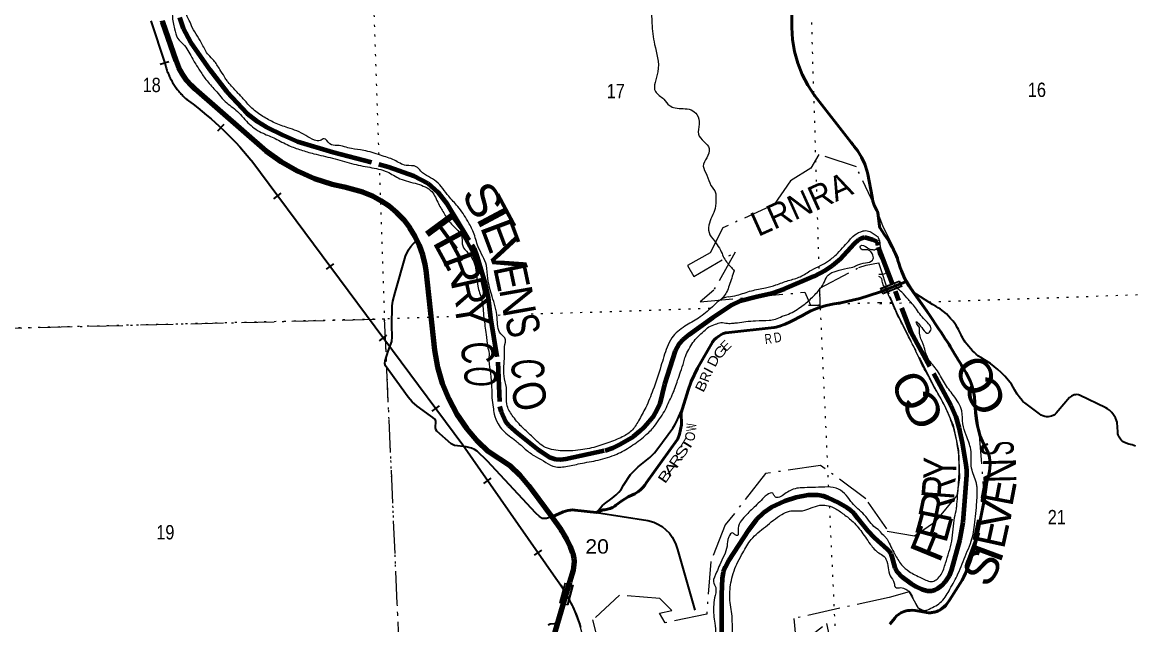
# Model space of a CAD drawing. Header units: feet. Extents: x 485078 to 733631, y 372822 to 564222.
# Drawn here: x 689302 to 702850, y 479210 to 486560 of the extents above; entities that cross this region are included whole.
import ezdxf
from ezdxf.enums import TextEntityAlignment as Align

# ---------------------------------------------------------------- set-up
doc = ezdxf.new("R2010")
doc.units = ezdxf.units.FT
doc.header["$LTSCALE"] = 80
for name, pattern in [('DOT_DASHED', [7.7, 5, -1.2, 0.3, -1.2]), ('DOTTED', [1.5, 0.3, -1.2]), ('LONG_DASH_SHORT_DASH', [9.9, 6, -1.2, 1.5, -1.2])]:
    doc.linetypes.add(name, pattern=pattern)
for name, color, linetype, lineweight in [('11', 7, 'LONG_DASH_SHORT_DASH', 60), ('20', 7, 'Continuous', 70), ('26', 7, 'Continuous', 40), ('27', 7, 'Continuous', 25), ('29', 7, 'Continuous', 25), ('34', 7, 'Continuous', 25), ('39', 7, 'Continuous', 13), ('44', 7, 'DOT_DASHED', 13), ('57', 7, 'Continuous', 13), ('61', 7, 'Continuous', 13), ('7', 7, 'DOTTED', 13)]:
    doc.layers.add(name, color=color, linetype=linetype, lineweight=lineweight)
doc.layers.add('12', color=7, linetype='Continuous')

msp = doc.modelspace()

# ---------------------------------------------------------------- linework, layer by layer
at = {"layer": '11'}
for points in [[(691222.49, 486617.63), (691265.9, 486482.68), (691355.72, 486316.64), (691591.79, 485979.79), (691798.72, 485710.28), (692048.24, 485444.99), (692173.44, 485347.38), (692277.14, 485285.61), (692484.51, 485182.48), (692659.58, 485104.27), (693097.14, 484975.26), (693768.49, 484797.56), (694078.29, 484687.2), (694249.06, 484596.11), (694370.28, 484487.44), (694488.12, 484339.82), (694813.51, 483799.61), (694846.86, 483706.78), (694947.91, 483368.98), (694987.36, 483198.59), (695014.91, 482952.26), (695102.63, 482414.62), (695126.53, 481871.25), (695143.34, 481805.89), (695197.25, 481690.94), (695236.4, 481642.26), (695343.88, 481549.52)], [(695343.88, 481549.52), (695588.8, 481354.27), (695679.02, 481292.2), (695735.76, 481256.77), (695806.9, 481230.51), (695869.63, 481225.41), (695933.71, 481235.35), (696413.53, 481337.15), (696506.75, 481367.68), (696598.58, 481411.83), (696757.99, 481508.14), (696837.95, 481571.05), (696888.77, 481619.07), (696951.07, 481688.05), (697005.48, 481759.62), (697045.56, 481825.21), (697083.5, 481910.76), (697140.7, 482147.29), (697273.24, 482551.24), (697319.01, 482642.07), (697363.41, 482690.55), (697438.53, 482750.79), (697725.85, 482958.74), (697959.32, 483113.12), (698059.8, 483159.91), (698268.72, 483214.09), (698450.19, 483256.68), (698601.51, 483308.83), (698963.16, 483463.9), (699099.79, 483534.68), (699185.72, 483591.61), (699283.48, 483675.85), (699450.32, 483857.09), (699509.56, 483910.27), (699540.91, 483927.69), (699565.87, 483935.34), (699582.45, 483936.72), (699593.14, 483935.65), (699623.05, 483927.94), (699676.44, 483908.99), (699717.62, 483888.73), (699732.51, 483876.83), (699741.88, 483835.42)], [(699744.66, 483816.51), (700140.87, 482780.61), (700442.96, 482229.75), (700628.67, 481884.15), (700691.01, 481747.51), (700729.99, 481616.9), (700769.17, 481427.86), (700812.06, 481162.7), (700820.43, 481098.21), (700821.57, 481034.11), (700793.16, 480665.71), (700775.07, 480463.06), (700734.8, 480238.11), (700638.46, 479885.35), (700608.08, 479806.97), (700562.66, 479733.98), (700515.24, 479683.79), (700466.04, 479647.02), (700434.73, 479631.63), (700399.15, 479621.24), (700379.63, 479618.77), (700343.37, 479620.71), (700276.12, 479641.96), (700208.36, 479673.52), (700145.02, 479711.56), (700038.64, 479792.11), (699980.91, 479850.26), (699952.88, 479905.11), (699916.56, 480037.35), (699901.73, 480074.17), (699881.64, 480105.77), (699859.33, 480128.46)], [(699858.14, 480129.52), (699700.8, 480269.51), (699615.99, 480354.5), (699500.56, 480501.39), (699449.69, 480568), (699407.67, 480608.86), (699365.84, 480638.29), (699260.87, 480697.31), (699131.35, 480760.8), (699078.21, 480777.6), (699007.28, 480789.63), (698890.94, 480789.31), (698743.83, 480763.11), (698605.4, 480718.84), (698440.6, 480641.89), (698345.26, 480577.29), (698257.46, 480491.51), (698160.7, 480366.01), (697917.02, 479989.93), (697877.17, 479914.01), (697853.73, 479851.84), (697840.51, 479775.7), (697832.89, 479582.28), (697832.8, 479021.12)]]:
    msp.add_lwpolyline(points, dxfattribs=at)
at = {"layer": '20'}
for points in [[(695762.03, 480525.08), (695520.77, 480858.13), (695484.2, 480907.13), (695377.01, 481031.07), (695257.46, 481143.13), (694985.88, 481324.35), (694861.42, 481445.36), (694726.33, 481604.58), (694608.63, 481777.04), (694509.6, 481960.87), (694430.33, 482154.04), (694371.68, 482354.43), (694334.3, 482559.86), (694228.11, 483536.38), (694217.31, 483604.38), (694188.37, 483722.89), (694147.21, 483837.72), (694094.27, 483947.62), (694030.13, 484051.38), (693955.49, 484147.87), (693871.18, 484236.04), (693778.12, 484314.9), (693677.32, 484383.61), (693569.89, 484441.4), (693457.01, 484487.64), (693234.83, 484548.07), (693085.22, 484581.71), (692868.04, 484650.97), (692659.28, 484742.55), (692461.24, 484855.45), (692276.09, 484988.43), (691412.25, 485742.67), (691366.32, 485786.83), (691307.81, 485854.18), (691256.66, 485927.28), (691213.43, 486005.32), (691178.6, 486087.45), (691018.12, 486558.52), (691011.55, 486576.47)], [(695788.8, 479066.24), (695898.36, 479440.77), (695975.39, 479704.08), (695982.56, 479728.62), (696026.18, 479877.74), (696032.67, 479907.57), (696037.19, 479945.13), (696037.76, 479982.96), (696034.37, 480020.64), (696027.06, 480057.76), (696015.91, 480093.91), (695991.39, 480161.07), (695947.66, 480254.24), (695909.54, 480317.32), (695894.47, 480342.27), (695876.32, 480367.32), (695762.03, 480525.08)]]:
    msp.add_lwpolyline(points, dxfattribs=at)
at = {"layer": '26'}
msp.add_line((699759.99, 483267.28), (700089.45, 483397.12), dxfattribs=at)
for points in [[(699728.42, 484264.98), (699710.62, 484295.18), (699695.15, 484330.13), (699683.41, 484366.51), (699680.8, 484378.91), (699675.62, 484403.53), (699670.95, 484428.91), (699619.85, 484706.66), (699610.79, 484739.88), (699579.58, 484828.68), (699539.27, 484913.73), (699490.28, 484994.1), (699452.26, 485043.9), (699433.53, 485068.43), (699413.66, 485093.9), (698969.99, 485662.72), (698966.41, 485667.54), (698884.84, 485790.9), (698816.6, 485922.11), (698762.46, 486059.73), (698723, 486202.26), (698698.65, 486348.13), (698689.68, 486495.74), (698689.73, 486708.45)], [(700089.45, 483397.12), (700083.28, 483407.53), (700058.16, 483457.28), (700026.76, 483529.02), (700011.58, 483570.39), (699995.36, 483619.61), (699985.55, 483654.04), (699979.01, 483678.13), (699967.76, 483706.94), (699954.94, 483735.74), (699948.13, 483750.92), (699939.24, 483769.51), (699930.86, 483785.75), (699912.04, 483822.15), (699889.01, 483862.74), (699876.45, 483884.21), (699860.75, 483908.04), (699840.86, 483937.36), (699819.4, 483966.69), (699764.39, 484058.24), (699761.09, 484066.48), (699759.49, 484076.87), (699739.53, 484235.9), (699733.94, 484253.08), (699728.42, 484265)], [(700172.51, 483266.4), (700119.92, 483345.73), (700089.45, 483397.12)], [(695762.03, 480525.08), (695784.62, 480535.09), (695883, 480578.69), (695902.29, 480587.85), (695929.89, 480598), (695958.4, 480605.21), (695987.51, 480609.41), (695991.89, 480609.58), (696016.82, 480610.54), (696041.89, 480607.77), (696308.35, 480578.31), (696385.48, 480611.01), (696410.1, 480613.52), (696441.82, 480619.75), (696472.71, 480629.25), (696502.44, 480641.94), (696530.68, 480657.66), (696545.47, 480670.34), (696616.62, 480723.87), (696692.97, 480769.67), (696748.32, 480795.43), (696773.5, 480807.15), (696798.32, 480821.87), (696819.2, 480835.47), (696848.47, 480859.24), (696875.1, 480885.94), (696898.79, 480915.27), (696919.29, 480946.92), (697292.78, 481466.26), (697298.25, 481478.32), (697319.16, 481533.67), (697334.17, 481590.9), (697343.12, 481649.38), (697338.77, 481797.02), (697426.46, 482071.37), (697464.21, 482177.38), (697538.71, 482341.03), (697723.14, 482659.32), (697728.34, 482666.18), (697749.32, 482690.31), (697772.7, 482712.11), (697798.24, 482731.35), (697825.64, 482747.82), (697854.62, 482761.33), (697884.85, 482771.73), (698475.64, 482838.06), (698500.58, 482840.86), (698525.64, 482847.69), (698541.16, 482851.92), (698607.57, 482876.11), (698671.08, 482907.11), (698828.46, 482988.89), (698834.56, 482992.64), (698922.15, 483039.91), (699014.21, 483077.76), (699109.72, 483105.78), (699207.63, 483123.66), (699287.7, 483136.3), (699519.82, 483189.83), (699759.99, 483267.26)], [(699888.17, 479217.13), (699946.59, 479292.78), (699968.23, 479317.95), (699998.49, 479340.73), (700021.51, 479354.08), (700041.66, 479364.55), (700059.72, 479371.1), (700084.84, 479378.43), (700106.82, 479383.67), (700129.84, 479386.29), (700157.84, 479387.59), (700195.78, 479384.19), (700243.15, 479374.5), (700359.45, 479356.57), (700370.7, 479356.31), (700386.4, 479356.83), (700406.55, 479358.93), (700436.12, 479364.95), (700461.5, 479372.8), (700477.46, 479380.14), (700495.65, 479388.9), (700516.32, 479401.21), (700531.76, 479411.68), (700549.03, 479425.82), (700569.18, 479446.24), (700586.71, 479468.76), (700614.45, 479510.65), (700769.48, 479755.59), (700777.72, 479770.38), (700788.97, 479794.2), (700809.38, 479840.29), (700834.5, 479900.77), (700864.47, 479980.49), (700890.63, 480059.56), (700914.18, 480137.06), (700937.21, 480217.7), (701039.52, 480746.86), (701070.92, 480952.13), (701091.85, 481022.3), (701102.32, 481084.09), (701109.65, 481159.5), (701103.37, 481253.76), (701085.57, 481313.45), (701054.17, 481373.15), (701017.54, 481446.46), (700988.75, 481512.97), (700966.77, 481588.37), (700951.07, 481654.35), (700937.47, 481726.62), (700932.23, 481794.69), (700928.05, 481862.77), (700924.91, 481922.46), (700919.41, 481990.04), (700915.75, 482010.73), (700911.3, 482035.08), (700904.5, 482064.93), (700898.22, 482090.06), (700889.84, 482117.82), (700878.85, 482152.12), (700866.03, 482185.37), (700851.12, 482218.37), (700833.59, 482252.67), (700817.63, 482281.74), (700795.12, 482317.61), (700772.62, 482353.74), (700758.49, 482377.31), (700742.27, 482404.8), (700721.08, 482440.68), (700702.76, 482471.32), (700677.12, 482513.47), (700659.33, 482543.06), (700647.55, 482564.01), (700634.47, 482585.48), (700622.43, 482605.38), (700608.31, 482628.96), (700585.81, 482664.3), (700563.04, 482698.34), (700536.35, 482738.93), (700507.04, 482783.7), (700484.8, 482817.74), (700366.28, 482997.11), (700172.53, 483266.37)]]:
    msp.add_lwpolyline(points, dxfattribs=at)
at = {"layer": '29'}
msp.add_line((697296.05, 480127.43), (697507.07, 479387.9), dxfattribs=at)
for points in [[(693767.47, 482547.11), (693809.73, 482665.3), (693816.23, 482721.68), (693809.73, 482860.47), (693814.06, 483099.02), (693822.73, 483157.57), (693853.08, 483263.84), (693978.8, 483706.23), (694013.48, 483784.29), (694043.82, 483823.34), (694113.18, 483901.41)], [(702882.08, 481389.07), (702841.14, 481405.71), (702802.73, 481414.07), (702748.6, 481434.85), (702725.73, 481446.15), (702713.65, 481457.46), (702699.98, 481472.97), (702690.79, 481486.12), (702683.17, 481499.53), (702676.86, 481512.67), (702672.39, 481525.56), (702668.98, 481540.02), (702667.4, 481553.69), (702666.34, 481569.25), (702664.99, 481615.75), (702664.37, 481638.49), (702660.95, 481661.89), (702657.8, 481680.3), (702650.83, 481702.52), (702637.69, 481735.91), (702616.67, 481772.72), (702593.54, 481801.38), (702567.26, 481827.67), (702543.35, 481846.08), (702520.32, 481858.48), (702202, 482013.04), (702187.29, 482016.72), (702169.42, 482017.25), (702150.5, 482016.46), (702134.21, 482013.3), (702117.13, 482007.78), (702100.84, 482000.42), (702088.22, 481992.79), (702077.1, 481984.41), (701938.31, 481819.91), (701916.5, 481793.36), (701902.31, 481780.21), (701885.75, 481767.59), (701857.64, 481754.97), (701837.93, 481749.45), (701816.65, 481746.82), (701796.15, 481747.61), (701777.35, 481749.84), (701752, 481757.86), (701734.26, 481767.2), (701711.66, 481783.5), (701580.8, 481881.84), (701531.4, 481918.65), (701510.38, 481932.85), (701499.34, 481944.41), (701464.39, 481989.9), (701439.17, 482024.61), (701410.26, 482072.46), (701391.34, 482110.33), (701369.8, 482146.61), (701334.33, 482190.52), (701289.65, 482242.06), (701242.88, 482289.39), (701204.52, 482324.1), (701157.74, 482362.48), (701113.07, 482396.67), (701042.25, 482443.33), (700995.47, 482470.15), (700969.72, 482487.77), (700940.03, 482511.96), (700919.27, 482530.1), (700896.15, 482553.5), (700869.87, 482580.85), (700848.32, 482605.56), (700825.71, 482633.7), (700807.06, 482658.68), (700793.92, 482679.71), (700776.58, 482706.79), (700765.54, 482725.99), (700755.55, 482745.97), (700736.63, 482786.2), (700724.28, 482811.18), (700712.32, 482832.22), (700693.46, 482862.25), (700679.4, 482883.42), (700657.33, 482913.26), (700628.29, 482947.71), (700575.8, 483001.91), (700541.12, 483031.62), (700505.38, 483058.96), (700477, 483078.16), (700449.94, 483094.72), (700406.93, 483117.31), (700172.51, 483266.4)], [(695762.03, 480525.08), (695698.75, 480508.62), (695674.91, 480506.45), (695648.89, 480508.62), (695612.05, 480530.3), (695566.53, 480573.68), (694972.62, 481211.25), (694853.41, 481326.18), (694820.9, 481350.03), (694784.05, 481365.21), (694716.85, 481380.4), (694573.8, 481397.75), (694534.78, 481419.44), (694361.38, 481571.24), (694348.37, 481590.75), (694344.04, 481614.61), (694348.37, 481692.67), (694344.03, 481706.77), (694336.45, 481718.7), (694311.52, 481740.38), (694283.35, 481757.74), (694120.78, 481877), (694057.92, 481931.23), (694010.24, 481987.61), (693732.79, 482369.29), (693727.36, 482398.56), (693728.46, 482430.01), (693767.47, 482547.11)], [(696308.35, 480578.31), (696377.18, 480660.42), (696405.36, 480684.27), (696500.73, 480755.84), (696547.33, 480793.79), (696582.01, 480828.49), (696606.94, 480862.1), (696637.28, 480911.98), (696723.98, 481044.26), (696761.92, 481085.47), (696817.19, 481135.34), (696960.25, 481250.28), (697014.43, 481306.66), (697057.78, 481360.88), (697239.86, 481608.1), (697263.71, 481649.31), (697283.21, 481686.17), (697341.73, 481814.12)], [(696308.35, 480578.31), (696932.06, 480480.42), (697005.76, 480460.91), (697046.94, 480443.56), (697107.63, 480408.86), (697153.15, 480369.82), (697196.5, 480326.45), (697231.18, 480278.74), (697270.2, 480200.67), (697296.05, 480127.43)], [(695717.17, 479209.63), (695742.09, 479220.45), (695791.95, 479224.79), (695837.47, 479229.13)]]:
    msp.add_lwpolyline(points, dxfattribs=at)
at = {"layer": '34', "lineweight": 13}
msp.add_line((690869.25, 486576.48), (691040.45, 486059.42), dxfattribs=at)
at = {"layer": '34'}
for p, q in [((690985.06, 486048.2), (691090.06, 486082.97)), ((691688.2, 485234.94), (691764.25, 485315.26)), ((692373.61, 484407.67), (692462.4, 484473.64)), ((693015.21, 483548.6), (693103.99, 483614.57)), ((693660.71, 482675.52), (693749.5, 482741.49)), ((694302.31, 481816.45), (694391.09, 481882.42)), ((694934.23, 480935.6), (695024.9, 480998.95)), ((695550.44, 480058.15), (695641.11, 480121.5))]:
    msp.add_line(p, q, dxfattribs=at)
for points in [[(690870.29, 486576.84), (691041.51, 486059.73), (691045.09, 486045.24), (691048.98, 486030.97), (691053.11, 486016.75), (691057.43, 486002.49), (691062.05, 485988.4), (691066.91, 485974.45), (691071.95, 485960.44), (691077.3, 485946.62), (691082.89, 485932.93), (691088.73, 485919.21), (691094.78, 485905.73), (691101, 485892.27), (691107.55, 485878.91), (691114.31, 485865.77), (691121.33, 485852.69), (691128.48, 485839.72), (691135.96, 485826.84), (691143.57, 485814.17), (691151.5, 485801.56), (691159.57, 485789.18), (691167.88, 485776.84), (691176.39, 485764.74), (691185.14, 485752.77), (691194.03, 485740.93), (691203.24, 485729.26), (691212.59, 485717.7), (691222.15, 485706.36), (691231.84, 485695.16), (691241.83, 485684.2), (691251.97, 485673.35), (691262.23, 485662.71), (691272.72, 485652.23), (691283.42, 485641.96), (691294.35, 485631.83), (691305.32, 485621.88), (691316.57, 485612.19), (691316.57, 485612.19), (691330.58, 485600.52)], [(691330.58, 485600.52), (691387.27, 485559.03), (691442.73, 485516.46), (691497.47, 485472.91), (691552.07, 485428.48), (691605.42, 485382.97), (691657.72, 485336.73), (691709.89, 485289.6), (691760.78, 485241.4), (691810.65, 485192.46), (691860.13, 485142.32), (691908.25, 485091.66), (691955.91, 485040.35), (692002.63, 484987.74), (692047.98, 484934.63), (692092.63, 484880.54), (692101.46, 484869.85), (694676.07, 481404.99), (695811.96, 479779.17), (695832.83, 479750.33), (695852.93, 479721.17), (695872.55, 479691.64), (695891.95, 479661.72), (695976.13, 479516.25)], [(695976.61, 479513.83), (695979.85, 479507.65), (695995.89, 479475.77), (696011.2, 479443.85), (696026.18, 479411.68), (696040.51, 479379.04), (696054.11, 479346.37), (696067.21, 479313.34), (696079.86, 479280.23), (696091.86, 479246.64), (696103.28, 479213.13), (696114.06, 479179.15)]]:
    msp.add_lwpolyline(points, dxfattribs=at)
at = {"layer": '34', "lineweight": 13}
msp.add_lwpolyline([(692100.59, 484869.17), (694675.18, 481404.35), (695811.06, 479778.53)], dxfattribs=at)
for centre, radius, start, end in [((691867.64, 486259.19), 850.97, 193.57669, 230.80857), ((688977.32, 482345.77), 4015.27, 38.93595, 54.13274), ((694170.41, 478576.56), 2033.84, 9.69721, 36.22714)]:
    msp.add_arc(centre, radius, start, end, dxfattribs=at)
at = {"layer": '39'}
msp.add_lwpolyline([(699745.11, 483737.53), (699749.33, 483726.37), (699777.28, 483670.49), (699798.52, 483636.69), (699825.09, 483558.51), (699836.68, 483508.24), (699835.33, 483498.87), (699823.84, 483489.75), (699813.04, 483485.29), (699792.81, 483484.71), (699753.22, 483481.34)], dxfattribs=at)
for points in [[(696384.46, 492339.99), (696388.56, 492125.49), (696397.84, 491820.13), (696416.61, 491703.69), (696437.93, 491613.73), (696525.3, 491537.62), (696533.59, 491213.96), (696436.44, 490892.48), (696465.41, 490703.69), (696382.91, 490409.37), (696330.42, 490157.25), (696337.15, 489825.41), (696349.41, 489467.54), (696391.73, 489115.42), (696474.09, 488842.53), (696635.77, 488563.97), (696821.62, 488323.23), (696906.89, 488141.65), (696999.07, 487660.66), (696999.62, 487330.5), (696984.7, 486916.41), (696983.41, 486547.65), (697016.28, 486290.2), (697055.66, 485954.12), (697026.7, 485715.48), (697129.36, 485619.97), (697198.44, 485544.85), (697267.02, 485514.27), (697460.77, 485490.73), (697532.86, 485434.01), (697561.73, 485318.14), (697550.57, 485193.94), (697682.04, 485019.02), (697652.02, 484905.92), (697611.1, 484806.38), (697653.99, 484693.33), (697703.51, 484570.51), (697761.4, 484478.56), (697764.62, 484422.02), (697755.93, 484289.86), (697678.59, 484082.94), (697691.2, 483968.18), (697765.58, 483871.07), (697781.21, 483845.62), (697830.68, 483759.27), (697863.2, 483686.14), (697952.98, 483567.62), (697987.58, 483529.06)], [(691129, 486962.6), (691142.84, 486828.85), (691133.62, 486635.15), (691161.29, 486478.34), (691198.18, 486367.66), (691281.2, 486275.42), (691382.66, 486109.39), (691456.45, 485989.47), (691530.25, 485878.79), (691640.93, 485749.65), (691779.29, 485592.84), (691926.88, 485472.93), (692074.46, 485316.13), (692240.49, 485205.44), (692388.07, 485140.87), (692554.11, 485057.85), (692701.69, 485002.51), (692858.5, 484956.39), (693089.09, 484901.05), (693319.69, 484836.48), (693541.07, 484790.36), (693753.22, 484735.02), (693910.03, 484652), (694122.18, 484587.43), (694297.43, 484495.19), (694380.45, 484347.61), (694454.24, 484218.47), (694537.26, 484098.56), (694666.39, 483932.53), (694675.62, 483831.07), (694740.18, 483748.05), (694832.42, 483563.57), (694860.09, 483342.2), (694906.21, 483176.17), (694933.89, 482954.79), (694961.56, 482751.87), (694980.01, 482604.28), (694998.45, 482521.27)], [(691785.77, 485865.29), (691769.97, 485894.04), (691712.38, 485985.52), (691637.84, 486093.93), (691573.47, 486161.69), (691498.93, 486287.05), (691441.34, 486388.69), (691376.97, 486497.11), (691339.7, 486581.81), (691295.65, 486680.06), (691285.49, 486771.54), (691285.49, 486842.68), (691292.26, 486900.28), (691312.59, 486974.82), (691327.32, 487027.17)], [(697912.96, 483209.81), (697880.56, 483202.97), (697720.99, 483088.66), (697550.56, 482951.45), (697386.15, 482851.04), (697228.07, 482710.48), (697169.78, 482595.78), (697093.82, 482364.63), (696996.96, 482073.55), (696907.85, 481859.89), (696819.9, 481696.93), (696733.58, 481576.61), (696604.7, 481492.38), (696422.41, 481421.36), (696223.28, 481361.54), (696110.91, 481343.06), (695866.39, 481333.36), (695662.85, 481386.74), (695513.71, 481516.1), (695409.04, 481611.5), (695291.98, 481746.71), (695219.56, 481880.39), (695208.83, 482104.64), (695180.6, 482244.86), (695185.21, 482484.16), (695186.74, 482599.71), (695188.49, 482711.22), (695141.2, 482759.21), (695095.62, 482955.17), (695034.25, 483215.06), (694983.26, 483435.02), (694964.08, 483593.98), (694921.43, 483702.99), (694864.06, 483821.31), (694807.51, 483996.4), (694736.89, 484134.23), (694615.28, 484313.75), (694504.96, 484437.2), (694352.95, 484617.04), (694165.46, 484744.25), (694109.75, 484797.83), (693985.33, 484813.12), (693841.89, 484877.98), (693672.44, 484937.32), (693468.55, 484996.75), (693317.43, 485018.64), (693145.08, 485057.56), (693052.85, 485076.68), (692984.46, 485139.69), (692937.15, 485116.77), (692865.92, 485122.89), (692761.52, 485177.79), (692652.98, 485234.48), (692541.43, 485272.77), (692379.94, 485334.59), (692237.83, 485411.68), (692102.41, 485513.45), (692009.63, 485613.57), (691923.24, 485707.98), (691815.17, 485827.49), (691785.77, 485865.29)], [(697912.96, 483209.81), (698022.55, 483230.89), (698197.41, 483284.23), (698369.3, 483319.8), (698496.74, 483355.36), (698647.89, 483408.71), (698793.11, 483456.13), (698929.44, 483536.15), (699042.06, 483592.46), (699136.9, 483648.77), (699246.56, 483740.64), (699329.54, 483829.55), (699397.71, 483906.61), (699436.24, 483948.1), (699531.08, 484004.41), (699572.57, 484016.27), (699643.7, 484007.38), (699670.37, 483992.56), (699697.04, 483974.78), (699738.54, 483945.14)], [(699866.39, 479906.18), (699891.59, 479806.29), (699938.67, 479719.69), (699954.36, 479667.52), (700021.31, 479663.37), (700082.66, 479642.88), (700117.77, 479619.6), (700168.8, 479536.05), (700216.2, 479438.23), (700278.38, 479389.88), (700329.64, 479387.55), (700367.12, 479402.09), (700518.32, 479495.52), (700619.25, 479646.21), (700717.16, 479831.22), (700817.41, 480075), (700870.43, 480202.03), (700920.62, 480426.15), (700946.79, 480710.3), (700949.72, 480888.53), (700942.18, 480938.92), (700884.27, 481119.43), (700873.53, 481349.89), (700815.86, 481522.31), (700777.41, 481660.88), (700762.7, 481818.35), (700662.02, 482007.75), (700552.27, 482160.46), (700452.22, 482327.61), (700344.68, 482474.31), (700293.43, 482634.77), (700249.08, 482767.1), (700236.44, 482853.78), (700232.27, 482857.71), (700208.66, 482903.58), (700290.17, 482816.87), (700352.34, 482768.05), (700385.74, 482803.43), (700315.32, 482926.9), (700197.54, 483077.35), (700147.09, 483140.67), (700115.68, 483176.2), (700032.04, 483266.91), (699969.57, 483325.84), (699935.43, 483385.58), (699893.89, 483472.69), (699861.85, 483554.84), (699837.96, 483603.42), (699809.01, 483693.67), (699784.7, 483763.82), (699748.72, 483932.07), (699742.32, 483942.16), (699738.55, 483945.16)], [(698573.04, 482973.27), (698627.78, 482991.78), (698796.7, 483084.34), (698928.24, 483193.02), (699036.99, 483310.56), (699088.93, 483394.51), (699132.9, 483475.98), (699233.45, 483524.18), (699369.13, 483560.17), (699455.02, 483581.21), (699508.26, 483606.49), (699684.73, 483673.13), (699617.73, 483782.81), (699531.9, 483796.21), (699527.7, 483834.46), (699608.04, 483810.62), (699610.18, 483808.72), (699678.3, 483786.21), (699698.6, 483785.33)], [(699698.6, 483785.33), (699720.75, 483793.99), (699745.1, 483737.53)], [(697987.58, 483529.06), (697926.91, 483349.4), (697895.17, 483266.59), (697805.91, 483162.31)], [(699855.38, 480252.67), (699946.65, 480072.15), (700029.39, 479942.96), (700122.92, 479860.64), (700192.95, 479820.15), (700275.13, 479780.01), (700405.92, 479739.24), (700510.82, 479823.24), (700565.51, 479962.47), (700640.77, 480229.82), (700676.88, 480520.33), (700698.11, 480626.21), (700704.56, 480683.08), (700725.31, 480944.81), (700729.22, 481228.32), (700670.25, 481584.92), (700584.46, 481819.28), (700477.29, 482022.67), (700402.64, 482152.1), (700381, 482200.05), (700295.59, 482351.44), (700191.88, 482575.17), (700103.92, 482744.69), (700048.02, 482856.44), (699977.18, 482994.07), (699905.65, 483155.98), (699860.1, 483259.93), (699821.5, 483333.71), (699795.69, 483385.6), (699781.96, 483439.86), (699753.96, 483457.81)], [(697218.44, 481982.36), (697236.73, 482024.24), (697268.59, 482105.03), (697297.97, 482193.79), (697332.72, 482295.01), (697372.37, 482416.76), (697392.81, 482484.76), (697432.51, 482570.05), (697484.56, 482651.98), (697545.26, 482724.27), (697618.42, 482791.18), (697680.15, 482845.29), (697759.41, 482876.09), (697825.12, 482895.99), (697904.54, 482888.3), (697971.98, 482889.26), (698029.17, 482895.28), (698128.5, 482910.33)], [(698128.5, 482910.33), (698248.9, 482919.36), (698414.44, 482925.38), (698489.69, 482937.42), (698573.04, 482973.27)], [(694998.45, 482521.27), (694996.14, 482431.33), (695014.59, 482274.52), (695028.43, 482108.49), (695033.04, 481979.35), (695046.87, 481864.05), (695060.71, 481781.04), (695106.83, 481661.13), (695166.79, 481582.72), (695323.59, 481453.59), (695425.06, 481365.96), (695544.97, 481273.72), (695660.27, 481209.15), (695775.57, 481144.58), (695932.37, 481139.97), (696107.63, 481176.87), (696329, 481218.38), (696554.99, 481292.17), (696730.25, 481389.02), (696900.89, 481518.15), (697011.58, 481628.84), (697076.15, 481721.08), (697136.1, 481813.32), (697182.22, 481910.17), (697218.44, 481982.36)], [(699855.36, 480252.64), (699843.14, 480267.46), (699812, 480297.3), (699757.73, 480361.1), (699692.16, 480410.08), (699627, 480487.45), (699555.43, 480570.53), (699476.25, 480645.08), (699411.55, 480714.37), (699333.01, 480813.26), (699230.18, 480876.35), (699091.63, 480890.84), (698942.12, 480884.46), (698812.68, 480881.23), (698730.25, 480870.52), (698637.43, 480828.83), (698571.2, 480782.57), (698509.65, 480760.87), (698478.1, 480781.38), (698460, 480814.8), (698388.12, 480796.58), (698315.08, 480727.65), (698246.08, 480658.94), (698121.4, 480536.46), (698058.91, 480460.02), (698034.37, 480357.35), (698027.49, 480300.24), (697998.77, 480306.73), (697966.99, 480331.28), (697921.18, 480282.11), (697901.26, 480169.57), (697811.12, 479942.44), (697773.64, 479851.4), (697736.15, 479733.58), (697761.95, 479663.41), (697746.87, 479536.96), (697736.81, 479429.03), (697738.28, 479331.88), (697752.22, 479229.35), (697759.92, 479094.06), (697744.42, 478939.23), (697745.08, 478785.31), (697772.85, 478653.17), (697816.26, 478566.48), (697848.81, 478386), (697871.15, 478206.96), (697890.39, 478082.45), (697896.16, 477874.12), (697897.56, 477671.63), (697891.7, 477525.44), (697894.93, 477290.64), (697937.69, 477108.7), (697992.84, 476886.95), (698064.83, 476653.98), (698147.8, 476512.8), (698234.2, 476397.17), (698277.04, 476268.64), (698416.28, 476172.25), (698540.93, 476117.61), (698645.14, 476030.28), (698789.68, 475981.69), (698950.83, 475925.93), (699116.72, 475929.19), (699218.13, 475926.79), (699331.76, 475923.05), (699327.13, 475862.02), (699251.79, 475833.47), (699185.28, 475827.71), (699107.76, 475837.53), (699085.26, 475805.87), (699121.58, 475737.02), (699225.46, 475726.65), (699320.65, 475762.39), (699391.37, 475800.81), (699472.19, 475839.79), (699538.7, 475845.56), (699638.78, 475830.93), (699717.86, 475829.3), (699782.46, 475832.94), (699863.79, 475827.38), (699932.44, 475831.24), (699982.99, 475827.08), (699995.57, 475823.91)], [(699982.06, 476250.44), (699951.76, 476310.4), (699920.55, 476324.85), (699888.89, 476347.38), (699869.87, 476396.96), (699855.69, 476432.62), (699831.18, 476471.76), (699771.65, 476450.18), (699720.54, 476422.99), (699622.41, 476403.3), (699551.11, 476374.98), (699435.17, 476348.2), (699305.96, 476340.93), (699149.06, 476321.98), (699029.65, 476284.87), (698881.4, 476256.28), (698711.06, 476224.41), (698642.82, 476248.93), (698508.4, 476369), (698447.32, 476410.13), (698348.43, 476546.37), (698309.58, 476659.65), (698266.93, 476839.57), (698217.82, 476990.76), (698194.62, 477149.49), (698178.69, 477393.71), (698163.58, 477623.79), (698164.02, 477793.98), (698173.98, 477974.83), (698180.25, 478149.4), (698126.76, 478306.42), (698055.74, 478486.77), (698025.34, 478689.28), (697982.5, 478935.63), (697966.43, 479128.42), (697961.08, 479315.86), (697934.3, 479535.43), (697953.53, 479749.13), (698033.65, 479978.5), (698094.18, 480089.27), (698196.38, 480251), (698367.78, 480406.49), (698567.92, 480555.5), (698660.85, 480595.16), (698820.46, 480602.12), (699031.36, 480668.67), (699196.96, 480641.52), (699310.46, 480568.9), (699422.86, 480480.02), (699544.19, 480340.99), (699660.96, 480175.37), (699767.88, 480076.04), (699827.78, 480031.38), (699838.96, 480010.83), (699866.4, 479906)]]:
    msp.add_spline(points, degree=3, dxfattribs=at)
at = {"layer": '44'}
for points in [[(676611.19, 515899.24), (676836.09, 509526.81), (677142.89, 498795.49), (682434.37, 498951.32), (682518.06, 498939.82), (687817.62, 499096.1), (687986.43, 493530.76), (688125.3, 488206.82), (688280.65, 482806.83), (693719.22, 482940.54), (693956.95, 477587.73), (688434.69, 477465.51), (688649.39, 470198.26)], [(699728.42, 484264.99), (699477.65, 484794.83), (699022.01, 484945.59), (698920.81, 484778.52), (698675.19, 484624.89), (698477.2, 484335.37), (697847.22, 484051.84), (697696.41, 483747.71), (697418.47, 483590.99), (697496.32, 483460.14), (698000.17, 483755.69), (697737.73, 483292.22), (697570.69, 483151.29), (698847.53, 483266.09), (698920.46, 483108.38), (699038.27, 483110.08), (699034.1, 483315.49), (699508.95, 483567.28), (699598.24, 483595.7), (699749.14, 483625.97)], [(699728.42, 484265), (699797.96, 484079.52), (699937.43, 483793.43), (700052.49, 483475.94), (700148.37, 483322.43), (700336.66, 483046.8), (700702.76, 482474.62), (700870.13, 482181.56), (700889.31, 482115.27), (700910.23, 482038.51), (700972.99, 481571), (701036.92, 480753.49), (700920.69, 480144.03), (700781.22, 479763.74), (700596.42, 479488.12), (700481.36, 479383.45), (700345.37, 479359.03), (700235.54, 479414.86), (700123.97, 479610.23), (699877.8, 479544.94)], [(699748.59, 483627.65), (699885.13, 483214.28), (699968.81, 483022.39), (700256.46, 482450.2), (700426.75, 482111.59), (700547.61, 481891.98), (700659.18, 481644.27), (700725.43, 481337.24), (700735.89, 481002.31), (700704.51, 480786), (700430.01, 480458.52), (700185.86, 480292.4), (699852.36, 480348.72)], [(699851.39, 480379.24), (699594.24, 480747.71), (699041.9, 481154.02), (698368.55, 481055.04), (697879.08, 480428.45), (697701.07, 479983.94), (697652.07, 479341.53), (697147.29, 479233.95), (697078.05, 479350.93), (697226.74, 479386.15), (697079.52, 479528.87), (696589.41, 479571.36), (696260.12, 479269.43), (696386.42, 478764.18)], [(699877.8, 479544.94), (698714.25, 479287.56), (698749.41, 478943.05), (699111.84, 479225.85), (699251.35, 478583.58), (699582.18, 478626.82), (699431.08, 479090.82), (699715.32, 478861.65), (699791.26, 478564.97), (699662.11, 478277.72), (699682.6, 478163.17), (699964.19, 476815.51)]]:
    msp.add_lwpolyline(points, dxfattribs=at)
at = {"layer": '57'}
for p, q in [((695921.21, 479718.38), (695857.41, 479476.66)), ((696022.74, 479691.59), (695958.93, 479449.86))]:
    msp.add_line(p, q, dxfattribs=at)
for points in [[(695973.35, 479696.34), (695926.91, 479708.6), (695867.19, 479482.35), (695907.21, 479471.78)], [(695907.21, 479471.79), (695953.23, 479459.64), (696012.96, 479685.89), (695973.35, 479696.34)], [(695921.21, 479718.38), (695975.39, 479704.08), (696022.74, 479691.59)], [(695958.93, 479449.86), (695905.17, 479464.05), (695857.41, 479476.66)]]:
    msp.add_lwpolyline(points, dxfattribs=at)
at = {"layer": '61'}
for p, q in [((699773.35, 483314.3), (700005.97, 483405.88)), ((700005.97, 483405.88), (700033.44, 483336.09)), ((699903.39, 483325.2), (699903.25, 483325.56))]:
    msp.add_line(p, q, dxfattribs=at)
msp.add_lwpolyline([(699805.32, 483254.88), (699783.55, 483309.73), (700001.33, 483395.74), (700022.78, 483340.61)], close=True, dxfattribs=at)
msp.add_lwpolyline([(700033.44, 483336.09), (699800.82, 483244.51), (699773.35, 483314.3)], dxfattribs=at)
at = {"layer": '7'}
for p, q in [((699024.74, 483554.31), (699004.97, 484203.21)), ((699764.47, 483139.85), (699913.67, 483141.2)), ((695132.07, 482985.57), (695090.51, 482984.25)), ((697693.49, 483067.22), (695501.34, 482997.35))]:
    msp.add_line(p, q, dxfattribs=at)
for points in [[(698996.07, 484495.49), (698874.9, 488473.16), (698664.63, 493841.7), (698521.11, 499532.03), (698618.98, 504895.62), (698421.21, 510222.33), (698237.91, 515722.03), (698168.68, 516563.94)], [(692750.55, 516399.69), (692773.23, 515406.56), (692972.77, 510013.1), (693102.18, 504712.94), (693265.15, 499321.48), (693387.97, 493674.55), (693536.18, 488328.85), (693651.09, 484946.25)], [(693658.79, 484719.36), (693719.22, 482940.54), (693956.95, 477587.73), (693988.22, 476876.06)], [(699140.99, 480891.72), (699038.27, 483110.08), (699032.95, 483284.67)], [(699764.43, 483126.92), (704459.73, 483292.51), (705667.7, 483326.16)], [(699759.05, 483138.84), (699038.27, 483110.08), (698818.01, 483103.06)], [(694504.17, 482965.56), (693719.22, 482940.54), (688280.65, 482806.83), (682984.44, 482662.89)], [(699385.62, 474634.03), (699286.1, 477757.83), (699151.92, 480655.63)]]:
    msp.add_lwpolyline(points, dxfattribs=at)

# ---------------------------------------------------------------- texts
at = {"layer": '12'}
for s, rotation, width, p in [('S', 298.738, 1.1, (694651.94, 484468.7)), ('T', 298.076, 1.45, (694760.75, 484299.63)), ('F', 306.452, 1.55, (694175.71, 484059)), ('E', 290.572, 1.05, (694883.58, 484065.52)), ('E', 298.543, 1.25, (694296.65, 483887.32)), ('V', 289.313, 1.2, (694955.55, 483840.57)), ('R', 290.673, 1.05, (694421.04, 483672.01)), ('E', 281.942, 0.9, (695045.03, 483570.02)), ('R', 282.689, 0.9, (694526.64, 483396.51)), ('N', 280.02, 0.95, (695118.18, 483302.73)), ('Y', 279.132, 0.95, (694566.2, 483140.46)), ('S', 283.448, 0.75, (695185.65, 482946.88)), ('C', 274.64, 0.7, (694651.13, 482647.91)), ('O', 269.02, 0.6, (694697.7, 482365.64)), ('C', 271.614, 0.65, (695268.02, 482450.59)), ('O', 285.622, 0.85, (695249.06, 482117.43))]:
    msp.add_text(s, height=400, rotation=rotation, dxfattribs=dict(at, width=width)).set_placement(p)
for s, rotation, width, p in [('O', 118.614, 1.1, (701111.94, 482346.56)), ('O', 118.614, 1.1, (700333.64, 482161.43)), ('C', 117.958, 1.15, (701231.38, 482099.06)), ('C', 117.958, 1.15, (700469.98, 481926.13)), ('S', 92.958, 0.5, (701397.27, 481370.08)), ('Y', 89.123, 0.75, (700697.79, 481118.53)), ('N', 91.291, 0.8, (701426.06, 481095.34)), ('R', 85.551, 0.75, (700679.16, 480873.57)), ('E', 79.147, 0.85, (701407.69, 480793.7)), ('R', 78.383, 0.9, (700655.75, 480613.72)), ('E', 74.665, 0.95, (700617.63, 480357.14)), ('F', 67.746, 1.15, (700560.56, 480120.89)), ('E', 77.656, 0.9, (701312.76, 480281.86)), ('T', 69.665, 1.25, (701258.61, 480025.86)), ('S', 59.802, 1.1, (701182.2, 479814.07))]:
    msp.add_text(s, height=400, rotation=rotation, dxfattribs=dict(at, width=width)).set_placement(p, align=Align.CENTER)
msp.add_text('V', height=400, rotation=80.551, dxfattribs=at).set_placement((701366.53, 480526.89), align=Align.CENTER)
at = {"layer": '27'}
for s, rotation, width, p in [('R', 6.939, 0.75, (698367.59, 482633.76)), ('D', 9.678, 0.8, (698482.34, 482649.91)), ('G', 52.837, 1.35, (697813.63, 482435.43)), ('D', 63.19, 1.15, (697755.48, 482344.47)), ('I', 61.881, 1.25, (697712.94, 482261.71)), ('B', 64.246, 1.25, (697611.24, 482036.36)), ('W', 90.3, 0.6, (697524.99, 481574.88)), ('T', 58.657, 1.55, (697425.73, 481314.61)), ('O', 75.187, 0.9, (697494.15, 481439.1)), ('S', 53.435, 1.55, (697346.15, 481216.31)), ('R', 55.505, 1.35, (697280.39, 481114.8)), ('B', 55.319, 1.5, (697143.64, 480922.28)), ('A', 51.949, 1.6, (697205.05, 481010.83))]:
    msp.add_text(s, height=120, rotation=rotation, dxfattribs=dict(at, width=width)).set_placement(p)
for s, rotation, p in [('E', 44.65, (697888.83, 482535.88)), ('R', 69.639, (697672.48, 482160.28))]:
    msp.add_text(s, height=120, rotation=rotation, dxfattribs=at).set_placement(p)
at = {"layer": '44', "width": 0.95}
msp.add_text('LRNRA', height=300, rotation=24.231, dxfattribs=at).set_placement((698280.55, 483940.31))
at = {"layer": '7'}
for s, width, p in [('18', 0.85, (690770.92, 485707.63)), ('17', 0.85, (696431.97, 485633.06)), ('16', 0.85, (701569.93, 485648.68)), ('21', 0.85, (701812.71, 480435.92)), ('19', 0.85, (690937.56, 480251.56)), ('20', 1.1, (696172.39, 480078.41))]:
    msp.add_text(s, height=175, dxfattribs=dict(at, width=width)).set_placement(p)

doc.saveas('drawing.dxf')
